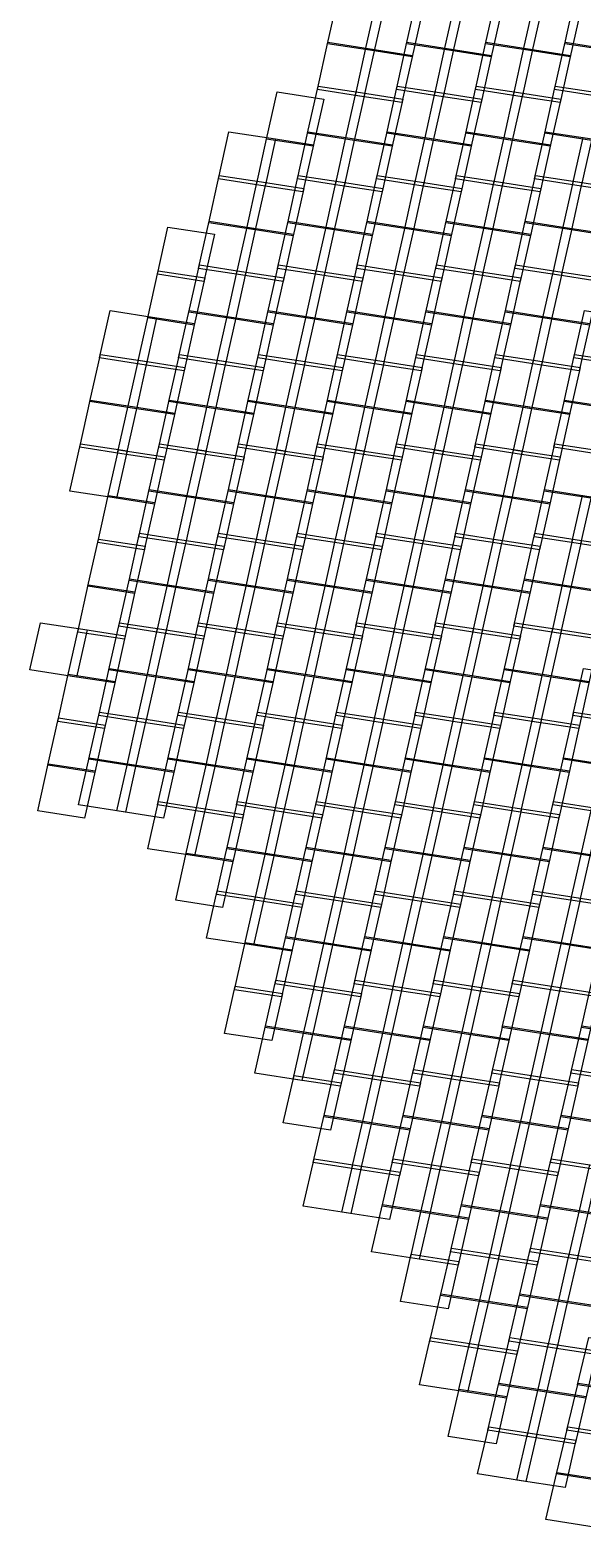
# Model space of a CAD drawing. Header units: metres. Extents: x -83.3 to -29.5, y -56.4 to 14.4.
# Drawn here: x -82.01 to -74.63, y -16.14 to 3.84 of the extents above; entities that cross this region are included whole.
import ezdxf

# ---------------------------------------------------------------- set-up
doc = ezdxf.new("R2010")
doc.units = ezdxf.units.M

msp = doc.modelspace()

# ---------------------------------------------------------------- linework, layer by layer
at = {"layer": 'Layer__irs_1c_south_america_shp'}
for points in [[(-77.8922, 4.28993), (-77.26895, 4.19423), (-77.4097, 3.56401), (-78.03247, 3.65967), (-77.8922, 4.28993)], [(-77.38412, 4.21196), (-76.76102, 4.11584), (-76.9021, 3.48571), (-77.5248, 3.58172), (-77.38412, 4.21196)], [(-76.83647, 4.28993), (-76.21323, 4.19423), (-76.35397, 3.56401), (-76.97675, 3.65967), (-76.83647, 4.28993)], [(-76.3284, 4.21196), (-75.70529, 4.11584), (-75.84637, 3.48571), (-76.46907, 3.58172), (-76.3284, 4.21196)], [(-75.78075, 4.28993), (-75.1575, 4.19423), (-75.29825, 3.56401), (-75.92102, 3.65967), (-75.78075, 4.28993)], [(-75.27267, 4.21196), (-74.64957, 4.11584), (-74.79065, 3.48571), (-75.41335, 3.58172), (-75.27267, 4.21196)], [(-74.72502, 4.28993), (-74.10178, 4.19423), (-74.24252, 3.56401), (-74.8653, 3.65967), (-74.72502, 4.28993)], [(-78.02805, 3.67954), (-77.40526, 3.58387), (-77.54589, 2.95363), (-78.1683, 3.04927), (-78.02805, 3.67954)], [(-77.52037, 3.60158), (-76.89767, 3.50557), (-77.03858, 2.87541), (-77.66093, 2.97134), (-77.52037, 3.60158)], [(-76.97232, 3.67954), (-76.34953, 3.58387), (-76.49017, 2.95363), (-77.11258, 3.04927), (-76.97232, 3.67954)], [(-76.46465, 3.60158), (-75.84195, 3.50557), (-75.98286, 2.87541), (-76.6052, 2.97134), (-76.46465, 3.60158)], [(-75.9166, 3.67954), (-75.29381, 3.58387), (-75.43444, 2.95363), (-76.05685, 3.04927), (-75.9166, 3.67954)], [(-75.40892, 3.60158), (-74.78622, 3.50557), (-74.92713, 2.87541), (-75.54948, 2.97134), (-75.40892, 3.60158)], [(-74.86087, 3.67954), (-74.23808, 3.58387), (-74.37872, 2.95363), (-75.00113, 3.04927), (-74.86087, 3.67954)], [(-78.70625, 3.01776), (-78.08389, 2.92183), (-78.22466, 2.29163), (-78.84671, 2.38749), (-78.70625, 3.01776)], [(-78.15796, 3.0957), (-77.53552, 3.00006), (-77.67603, 2.36979), (-78.29816, 2.46542), (-78.15796, 3.0957)], [(-77.65056, 3.01776), (-77.0282, 2.92183), (-77.16896, 2.29163), (-77.79102, 2.38749), (-77.65056, 3.01776)], [(-77.10223, 3.0957), (-76.4798, 3.00006), (-76.6203, 2.36979), (-77.24243, 2.46542), (-77.10223, 3.0957)], [(-76.59483, 3.01776), (-75.97247, 2.92183), (-76.11324, 2.29163), (-76.73529, 2.38749), (-76.59483, 3.01776)], [(-76.04651, 3.0957), (-75.42407, 3.00006), (-75.56458, 2.36979), (-76.18671, 2.46542), (-76.04651, 3.0957)], [(-75.53911, 3.01776), (-74.91675, 2.92183), (-75.05751, 2.29163), (-75.67957, 2.38749), (-75.53911, 3.01776)], [(-74.99078, 3.0957), (-74.36835, 3.00006), (-74.50885, 2.36979), (-75.13098, 2.46542), (-74.99078, 3.0957)], [(-79.34943, 2.48528), (-78.72729, 2.38966), (-78.86771, 1.75939), (-79.48959, 1.85501), (-79.34943, 2.48528)], [(-78.84229, 2.40736), (-78.22021, 2.31149), (-78.36083, 1.68129), (-78.98266, 1.77708), (-78.84229, 2.40736)], [(-78.29373, 2.48528), (-77.6716, 2.38966), (-77.81202, 1.75939), (-78.4339, 1.85501), (-78.29373, 2.48528)], [(-77.78659, 2.40736), (-77.16452, 2.31149), (-77.30514, 1.68129), (-77.92696, 1.77708), (-77.78659, 2.40736)], [(-77.23801, 2.48528), (-76.61588, 2.38966), (-76.75629, 1.75939), (-77.37817, 1.85501), (-77.23801, 2.48528)], [(-76.73087, 2.40736), (-76.1088, 2.31149), (-76.24941, 1.68129), (-76.87124, 1.77708), (-76.73087, 2.40736)], [(-76.18228, 2.48528), (-75.56015, 2.38966), (-75.70057, 1.75939), (-76.32245, 1.85501), (-76.18228, 2.48528)], [(-75.67514, 2.40736), (-75.05307, 2.31149), (-75.19369, 1.68129), (-75.81551, 1.77708), (-75.67514, 2.40736)], [(-75.12656, 2.48528), (-74.50442, 2.38966), (-74.64484, 1.75939), (-75.26672, 1.85501), (-75.12656, 2.48528)], [(-74.61942, 2.40736), (-73.99734, 2.31149), (-74.13796, 1.68129), (-74.75979, 1.77708), (-74.61942, 2.40736)], [(-79.47928, 1.90143), (-78.85738, 1.80582), (-78.99773, 1.17553), (-79.61942, 1.27115), (-79.47928, 1.90143)], [(-78.97231, 1.82351), (-78.35048, 1.72771), (-78.49095, 1.09747), (-79.11263, 1.19321), (-78.97231, 1.82351)], [(-78.42358, 1.90143), (-77.80168, 1.80582), (-77.94203, 1.17553), (-78.56372, 1.27115), (-78.42358, 1.90143)], [(-77.91661, 1.82351), (-77.29478, 1.72771), (-77.43526, 1.09747), (-78.05693, 1.19321), (-77.91661, 1.82351)], [(-77.36786, 1.90143), (-76.74596, 1.80582), (-76.88631, 1.17553), (-77.508, 1.27115), (-77.36786, 1.90143)], [(-76.86089, 1.82351), (-76.23906, 1.72771), (-76.37953, 1.09747), (-77.00121, 1.19321), (-76.86089, 1.82351)], [(-76.31213, 1.90143), (-75.69023, 1.80582), (-75.83058, 1.17553), (-76.45227, 1.27115), (-76.31213, 1.90143)], [(-75.80516, 1.82351), (-75.18333, 1.72771), (-75.32381, 1.09747), (-75.94548, 1.19321), (-75.80516, 1.82351)], [(-75.25641, 1.90143), (-74.63451, 1.80582), (-74.77486, 1.17553), (-75.39655, 1.27115), (-75.25641, 1.90143)], [(-74.74944, 1.82351), (-74.12761, 1.72771), (-74.26808, 1.09747), (-74.88976, 1.19321), (-74.74944, 1.82351)], [(-80.16394, 1.21307), (-79.54224, 1.11734), (-79.68264, 0.4871), (-80.30422, 0.58279), (-80.16394, 1.21307)], [(-79.61502, 1.29102), (-78.9933, 1.19539), (-79.13361, 0.56511), (-79.75522, 0.66074), (-79.61502, 1.29102)], [(-79.10822, 1.21307), (-78.48651, 1.11734), (-78.62691, 0.4871), (-79.2485, 0.58279), (-79.10822, 1.21307)], [(-78.55933, 1.29102), (-77.93761, 1.19539), (-78.07792, 0.56511), (-78.69952, 0.66074), (-78.55933, 1.29102)], [(-78.05252, 1.21307), (-77.43082, 1.11734), (-77.57122, 0.4871), (-78.1928, 0.58279), (-78.05252, 1.21307)], [(-77.5036, 1.29102), (-76.88188, 1.19539), (-77.02219, 0.56511), (-77.6438, 0.66074), (-77.5036, 1.29102)], [(-76.9968, 1.21307), (-76.37509, 1.11734), (-76.5155, 0.4871), (-77.13708, 0.58279), (-76.9968, 1.21307)], [(-76.44788, 1.29102), (-75.82616, 1.19539), (-75.96647, 0.56511), (-76.58807, 0.66074), (-76.44788, 1.29102)], [(-75.94107, 1.21307), (-75.31937, 1.11734), (-75.45977, 0.4871), (-76.08135, 0.58279), (-75.94107, 1.21307)], [(-75.39215, 1.29102), (-74.77043, 1.19539), (-74.91074, 0.56511), (-75.53235, 0.66074), (-75.39215, 1.29102)], [(-74.88535, 1.21307), (-74.26364, 1.11734), (-74.40405, 0.4871), (-75.02563, 0.58279), (-74.88535, 1.21307)], [(-80.29388, 0.62919), (-79.67229, 0.5335), (-79.8126, -0.09675), (-80.43414, -0.00109), (-80.29388, 0.62919)], [(-79.74487, 0.70715), (-79.12328, 0.61151), (-79.26356, -0.01877), (-79.8851, 0.07689), (-79.74487, 0.70715)], [(-79.23816, 0.62919), (-78.61656, 0.5335), (-78.75687, -0.09675), (-79.37842, -0.00109), (-79.23816, 0.62919)], [(-78.68918, 0.70715), (-78.06758, 0.61151), (-78.20786, -0.01877), (-78.82941, 0.07689), (-78.68918, 0.70715)], [(-78.18246, 0.62919), (-77.56087, 0.5335), (-77.70118, -0.09675), (-78.32272, -0.00109), (-78.18246, 0.62919)], [(-77.63345, 0.70715), (-77.01186, 0.61151), (-77.15214, -0.01877), (-77.77368, 0.07689), (-77.63345, 0.70715)], [(-77.12674, 0.62919), (-76.50514, 0.5335), (-76.64545, -0.09675), (-77.267, -0.00109), (-77.12674, 0.62919)], [(-76.57773, 0.70715), (-75.95613, 0.61151), (-76.09641, -0.01877), (-76.71796, 0.07689), (-76.57773, 0.70715)], [(-76.07101, 0.62919), (-75.44942, 0.5335), (-75.58973, -0.09675), (-76.21127, -0.00109), (-76.07101, 0.62919)], [(-75.522, 0.70715), (-74.90041, 0.61151), (-75.04069, -0.01877), (-75.66223, 0.07689), (-75.522, 0.70715)], [(-75.01529, 0.62919), (-74.39369, 0.5335), (-74.534, -0.09675), (-75.15555, -0.00109), (-75.01529, 0.62919)], [(-80.9364, 0.09675), (-80.31485, 0.00109), (-80.45511, -0.62919), (-81.07669, -0.5335), (-80.9364, 0.09675)], [(-80.42972, 0.01877), (-79.80817, -0.07689), (-79.94839, -0.70715), (-80.56998, -0.61151), (-80.42972, 0.01877)], [(-79.88068, 0.09675), (-79.25912, 0.00109), (-79.39938, -0.62919), (-80.02097, -0.5335), (-79.88068, 0.09675)], [(-79.37399, 0.01877), (-78.75244, -0.07689), (-78.89266, -0.70715), (-79.51425, -0.61151), (-79.37399, 0.01877)], [(-78.82498, 0.09675), (-78.20343, 0.00109), (-78.34369, -0.62919), (-78.96527, -0.5335), (-78.82498, 0.09675)], [(-78.3183, 0.01877), (-77.69675, -0.07689), (-77.83697, -0.70715), (-78.45856, -0.61151), (-78.3183, 0.01877)], [(-77.76926, 0.09675), (-77.14771, 0.00109), (-77.28796, -0.62919), (-77.90955, -0.5335), (-77.76926, 0.09675)], [(-77.26257, 0.01877), (-76.64102, -0.07689), (-76.78124, -0.70715), (-77.40283, -0.61151), (-77.26257, 0.01877)], [(-76.71353, 0.09675), (-76.09198, 0.00109), (-76.23224, -0.62919), (-76.85382, -0.5335), (-76.71353, 0.09675)], [(-76.20685, 0.01877), (-75.5853, -0.07689), (-75.72552, -0.70715), (-76.34711, -0.61151), (-76.20685, 0.01877)], [(-75.65781, 0.09675), (-75.03625, 0.00109), (-75.17651, -0.62919), (-75.7981, -0.5335), (-75.65781, 0.09675)], [(-75.15112, 0.01877), (-74.52957, -0.07689), (-74.66979, -0.70715), (-75.29138, -0.61151), (-75.15112, 0.01877)], [(-74.60208, 0.09675), (-73.98053, 0.00109), (-74.12079, -0.62919), (-74.74237, -0.5335), (-74.60208, 0.09675)], [(-81.06638, -0.48709), (-80.44479, -0.58277), (-80.58505, -1.21307), (-81.20676, -1.11733), (-81.06638, -0.48709)], [(-80.55966, -0.56509), (-79.93806, -0.66074), (-80.07825, -1.291), (-80.69995, -1.19539), (-80.55966, -0.56509)], [(-80.01065, -0.48709), (-79.38907, -0.58277), (-79.52933, -1.21307), (-80.15103, -1.11733), (-80.01065, -0.48709)], [(-79.50394, -0.56509), (-78.88234, -0.66074), (-79.02253, -1.291), (-79.64423, -1.19539), (-79.50394, -0.56509)], [(-78.95496, -0.48709), (-78.33337, -0.58277), (-78.47363, -1.21307), (-79.09534, -1.11733), (-78.95496, -0.48709)], [(-78.44824, -0.56509), (-77.82664, -0.66074), (-77.96683, -1.291), (-78.58853, -1.19539), (-78.44824, -0.56509)], [(-77.89923, -0.48709), (-77.27765, -0.58277), (-77.41791, -1.21307), (-78.03961, -1.11733), (-77.89923, -0.48709)], [(-77.39252, -0.56509), (-76.77092, -0.66074), (-76.91111, -1.291), (-77.53281, -1.19539), (-77.39252, -0.56509)], [(-76.84351, -0.48709), (-76.22192, -0.58277), (-76.36218, -1.21307), (-76.98389, -1.11733), (-76.84351, -0.48709)], [(-76.33679, -0.56509), (-75.71519, -0.66074), (-75.85538, -1.291), (-76.47708, -1.19539), (-76.33679, -0.56509)], [(-75.78778, -0.48709), (-75.1662, -0.58277), (-75.30646, -1.21307), (-75.92816, -1.11733), (-75.78778, -0.48709)], [(-75.28107, -0.56509), (-74.65947, -0.66074), (-74.79966, -1.291), (-75.42136, -1.19539), (-75.28107, -0.56509)], [(-74.73206, -0.48709), (-74.11047, -0.58277), (-74.25073, -1.21307), (-74.87244, -1.11733), (-74.73206, -0.48709)], [(-81.20233, -1.09747), (-80.58063, -1.1932), (-80.72095, -1.82348), (-81.3428, -1.72769), (-81.20233, -1.09747)], [(-80.69553, -1.17551), (-80.07382, -1.27115), (-80.214, -1.90142), (-80.83588, -1.80579), (-80.69553, -1.17551)], [(-80.14661, -1.09747), (-79.5249, -1.1932), (-79.66522, -1.82348), (-80.28708, -1.72769), (-80.14661, -1.09747)], [(-79.6398, -1.17551), (-79.0181, -1.27115), (-79.15827, -1.90142), (-79.78015, -1.80579), (-79.6398, -1.17551)], [(-79.09091, -1.09747), (-78.46921, -1.1932), (-78.60953, -1.82348), (-79.23138, -1.72769), (-79.09091, -1.09747)], [(-78.58411, -1.17551), (-77.9624, -1.27115), (-78.10258, -1.90142), (-78.72446, -1.80579), (-78.58411, -1.17551)], [(-78.03519, -1.09747), (-77.41348, -1.1932), (-77.5538, -1.82348), (-78.17566, -1.72769), (-78.03519, -1.09747)], [(-77.52838, -1.17551), (-76.90668, -1.27115), (-77.04685, -1.90142), (-77.66873, -1.80579), (-77.52838, -1.17551)], [(-76.97946, -1.09747), (-76.35776, -1.1932), (-76.49808, -1.82348), (-77.11993, -1.72769), (-76.97946, -1.09747)], [(-76.47266, -1.17551), (-75.85095, -1.27115), (-75.99113, -1.90142), (-76.61301, -1.80579), (-76.47266, -1.17551)], [(-75.92374, -1.09747), (-75.30203, -1.1932), (-75.44235, -1.82348), (-76.06421, -1.72769), (-75.92374, -1.09747)], [(-75.41693, -1.17551), (-74.79523, -1.27115), (-74.9354, -1.90142), (-75.55728, -1.80579), (-75.41693, -1.17551)], [(-74.86801, -1.09747), (-74.24631, -1.1932), (-74.38663, -1.82348), (-75.00848, -1.72769), (-74.86801, -1.09747)], [(-81.33243, -1.68128), (-80.7106, -1.77707), (-80.85098, -2.40734), (-81.47305, -2.31149), (-81.33243, -1.68128)], [(-80.82556, -1.75938), (-80.20367, -1.85499), (-80.34385, -2.48528), (-80.96597, -2.38965), (-80.82556, -1.75938)], [(-80.2767, -1.68128), (-79.65488, -1.77707), (-79.79526, -2.40734), (-80.41733, -2.31149), (-80.2767, -1.68128)], [(-79.76984, -1.75938), (-79.14795, -1.85499), (-79.28812, -2.48528), (-79.91025, -2.38965), (-79.76984, -1.75938)], [(-79.22101, -1.68128), (-78.59918, -1.77707), (-78.73956, -2.40734), (-79.36163, -2.31149), (-79.22101, -1.68128)], [(-78.71414, -1.75938), (-78.09225, -1.85499), (-78.23243, -2.48528), (-78.85455, -2.38965), (-78.71414, -1.75938)], [(-78.16528, -1.68128), (-77.54346, -1.77707), (-77.68384, -2.40734), (-78.30591, -2.31149), (-78.16528, -1.68128)], [(-77.65842, -1.75938), (-77.03653, -1.85499), (-77.1767, -2.48528), (-77.79883, -2.38965), (-77.65842, -1.75938)], [(-77.10956, -1.68128), (-76.48773, -1.77707), (-76.62811, -2.40734), (-77.25018, -2.31149), (-77.10956, -1.68128)], [(-76.60269, -1.75938), (-75.9808, -1.85499), (-76.12098, -2.48528), (-76.7431, -2.38965), (-76.60269, -1.75938)], [(-76.05383, -1.68128), (-75.43201, -1.77707), (-75.57239, -2.40734), (-76.19446, -2.31149), (-76.05383, -1.68128)], [(-75.54697, -1.75938), (-74.92508, -1.85499), (-75.06525, -2.48528), (-75.68738, -2.38965), (-75.54697, -1.75938)], [(-74.99811, -1.68128), (-74.37628, -1.77707), (-74.51666, -2.40734), (-75.13873, -2.31149), (-74.99811, -1.68128)], [(-80.96155, -2.36978), (-80.33942, -2.4654), (-80.47962, -3.09568), (-81.10205, -3.00004), (-80.96155, -2.36978)], [(-80.4129, -2.29162), (-79.79083, -2.38748), (-79.93127, -3.01775), (-80.55365, -2.92181), (-80.4129, -2.29162)], [(-79.90582, -2.36978), (-79.28369, -2.4654), (-79.4239, -3.09568), (-80.04633, -3.00004), (-79.90582, -2.36978)], [(-79.35721, -2.29162), (-78.73514, -2.38748), (-78.87558, -3.01775), (-79.49796, -2.92181), (-79.35721, -2.29162)], [(-78.85013, -2.36978), (-78.228, -2.4654), (-78.3682, -3.09568), (-78.99063, -3.00004), (-78.85013, -2.36978)], [(-78.30148, -2.29162), (-77.67941, -2.38748), (-77.81985, -3.01775), (-78.44223, -2.92181), (-78.30148, -2.29162)], [(-77.7944, -2.36978), (-77.17227, -2.4654), (-77.31248, -3.09568), (-77.93491, -3.00004), (-77.7944, -2.36978)], [(-77.24576, -2.29162), (-76.62369, -2.38748), (-76.76413, -3.01775), (-77.38651, -2.92181), (-77.24576, -2.29162)], [(-76.73868, -2.36978), (-76.11655, -2.4654), (-76.25675, -3.09568), (-76.87918, -3.00004), (-76.73868, -2.36978)], [(-76.19003, -2.29162), (-75.56796, -2.38748), (-75.7084, -3.01775), (-76.33078, -2.92181), (-76.19003, -2.29162)], [(-75.68295, -2.36978), (-75.06082, -2.4654), (-75.20103, -3.09568), (-75.82346, -3.00004), (-75.68295, -2.36978)], [(-75.13431, -2.29162), (-74.51224, -2.38748), (-74.65268, -3.01775), (-75.27505, -2.92181), (-75.13431, -2.29162)], [(-74.62723, -2.36978), (-74.0051, -2.4654), (-74.1453, -3.09568), (-74.76773, -3.00004), (-74.62723, -2.36978)], [(-81.09171, -2.95362), (-80.46928, -3.04927), (-80.60951, -3.67952), (-81.2323, -3.58386), (-81.09171, -2.95362)], [(-80.54327, -2.8754), (-79.92093, -2.97132), (-80.06146, -3.60157), (-80.68417, -3.50555), (-80.54327, -2.8754)], [(-80.03598, -2.95362), (-79.41356, -3.04927), (-79.55379, -3.67952), (-80.17657, -3.58386), (-80.03598, -2.95362)], [(-79.48758, -2.8754), (-78.86523, -2.97132), (-79.00577, -3.60157), (-79.62848, -3.50555), (-79.48758, -2.8754)], [(-78.98029, -2.95362), (-78.35786, -3.04927), (-78.49809, -3.67952), (-79.12088, -3.58386), (-78.98029, -2.95362)], [(-78.43185, -2.8754), (-77.80951, -2.97132), (-77.95004, -3.60157), (-78.57275, -3.50555), (-78.43185, -2.8754)], [(-77.92456, -2.95362), (-77.30214, -3.04927), (-77.44237, -3.67952), (-78.06515, -3.58386), (-77.92456, -2.95362)], [(-77.37613, -2.8754), (-76.75378, -2.97132), (-76.89432, -3.60157), (-77.51703, -3.50555), (-77.37613, -2.8754)], [(-76.86884, -2.95362), (-76.24641, -3.04927), (-76.38664, -3.67952), (-77.00943, -3.58386), (-76.86884, -2.95362)], [(-76.3204, -2.8754), (-75.69806, -2.97132), (-75.83859, -3.60157), (-76.4613, -3.50555), (-76.3204, -2.8754)], [(-75.81311, -2.95362), (-75.19069, -3.04927), (-75.33092, -3.67952), (-75.9537, -3.58386), (-75.81311, -2.95362)], [(-75.26468, -2.8754), (-74.64233, -2.97132), (-74.78287, -3.60157), (-75.40558, -3.50555), (-75.26468, -2.8754)], [(-74.75739, -2.95362), (-74.13496, -3.04927), (-74.27519, -3.67952), (-74.89798, -3.58386), (-74.75739, -2.95362)], [(-81.22787, -3.56399), (-80.6051, -3.65966), (-80.74539, -4.28992), (-81.36862, -4.19422), (-81.22787, -3.56399)], [(-80.67975, -3.48569), (-80.05704, -3.58171), (-80.19772, -4.21195), (-80.82083, -4.11583), (-80.67975, -3.48569)], [(-80.17215, -3.56399), (-79.54938, -3.65966), (-79.68967, -4.28992), (-80.3129, -4.19422), (-80.17215, -3.56399)], [(-79.62405, -3.48569), (-79.00134, -3.58171), (-79.14203, -4.21195), (-79.76514, -4.11583), (-79.62405, -3.48569)], [(-79.11646, -3.56399), (-78.49368, -3.65966), (-78.63397, -4.28992), (-79.2572, -4.19422), (-79.11646, -3.56399)], [(-78.56833, -3.48569), (-77.94562, -3.58171), (-78.0863, -4.21195), (-78.70941, -4.11583), (-78.56833, -3.48569)], [(-78.06073, -3.56399), (-77.43796, -3.65966), (-77.57825, -4.28992), (-78.20148, -4.19422), (-78.06073, -3.56399)], [(-77.5126, -3.48569), (-76.88989, -3.58171), (-77.03058, -4.21195), (-77.65369, -4.11583), (-77.5126, -3.48569)], [(-77.005, -3.56399), (-76.38223, -3.65966), (-76.52252, -4.28992), (-77.14575, -4.19422), (-77.005, -3.56399)], [(-76.45688, -3.48569), (-75.83417, -3.58171), (-75.97485, -4.21195), (-76.59796, -4.11583), (-76.45688, -3.48569)], [(-75.94928, -3.56399), (-75.32651, -3.65966), (-75.4668, -4.28992), (-76.09003, -4.19422), (-75.94928, -3.56399)], [(-75.40115, -3.48569), (-74.77844, -3.58171), (-74.91913, -4.21195), (-75.54224, -4.11583), (-75.40115, -3.48569)], [(-74.89355, -3.56399), (-74.27078, -3.65966), (-74.41107, -4.28992), (-75.0343, -4.19422), (-74.89355, -3.56399)], [(-81.86615, -4.06942), (-81.24307, -4.16552), (-81.38388, -4.79572), (-82.00748, -4.6995), (-81.86615, -4.06942)], [(-81.35825, -4.14779), (-80.73502, -4.2435), (-80.8754, -4.87373), (-81.49915, -4.77798), (-81.35825, -4.14779)], [(-80.81042, -4.06942), (-80.18735, -4.16552), (-80.32816, -4.79572), (-80.95175, -4.6995), (-80.81042, -4.06942)], [(-80.30252, -4.14779), (-79.67929, -4.2435), (-79.81967, -4.87373), (-80.44342, -4.77798), (-80.30252, -4.14779)], [(-79.75473, -4.06942), (-79.13165, -4.16552), (-79.27246, -4.79572), (-79.89606, -4.6995), (-79.75473, -4.06942)], [(-79.24683, -4.14779), (-78.6236, -4.2435), (-78.76398, -4.87373), (-79.38773, -4.77798), (-79.24683, -4.14779)], [(-78.69901, -4.06942), (-78.07593, -4.16552), (-78.21674, -4.79572), (-78.84033, -4.6995), (-78.69901, -4.06942)], [(-78.1911, -4.14779), (-77.56787, -4.2435), (-77.70825, -4.87373), (-78.332, -4.77798), (-78.1911, -4.14779)], [(-77.64328, -4.06942), (-77.0202, -4.16552), (-77.16101, -4.79572), (-77.78461, -4.6995), (-77.64328, -4.06942)], [(-77.13538, -4.14779), (-76.51215, -4.2435), (-76.65253, -4.87373), (-77.27628, -4.77798), (-77.13538, -4.14779)], [(-76.58755, -4.06942), (-75.96448, -4.16552), (-76.10529, -4.79572), (-76.72888, -4.6995), (-76.58755, -4.06942)], [(-76.07965, -4.14779), (-75.45642, -4.2435), (-75.5968, -4.87373), (-76.22055, -4.77798), (-76.07965, -4.14779)], [(-75.53183, -4.06942), (-74.90875, -4.16552), (-75.04956, -4.79572), (-75.67316, -4.6995), (-75.53183, -4.06942)], [(-75.02393, -4.14779), (-74.4007, -4.2435), (-74.54108, -4.87373), (-75.16483, -4.77798), (-75.02393, -4.14779)], [(-81.49472, -4.75812), (-80.871, -4.85388), (-81.01144, -5.4841), (-81.63577, -5.38829), (-81.49472, -4.75812)], [(-80.9473, -4.67966), (-80.3237, -4.77586), (-80.46466, -5.40604), (-81.08881, -5.30972), (-80.9473, -4.67966)], [(-80.439, -4.75812), (-79.81528, -4.85388), (-79.95572, -5.4841), (-80.58005, -5.38829), (-80.439, -4.75812)], [(-79.8916, -4.67966), (-79.26801, -4.77586), (-79.40897, -5.40604), (-80.03311, -5.30972), (-79.8916, -4.67966)], [(-79.3833, -4.75812), (-78.75958, -4.85388), (-78.90002, -5.4841), (-79.52435, -5.38829), (-79.3833, -4.75812)], [(-78.83588, -4.67966), (-78.21228, -4.77586), (-78.35324, -5.40604), (-78.97739, -5.30972), (-78.83588, -4.67966)], [(-78.32758, -4.75812), (-77.70386, -4.85388), (-77.8443, -5.4841), (-78.46863, -5.38829), (-78.32758, -4.75812)], [(-77.78015, -4.67966), (-77.15656, -4.77586), (-77.29752, -5.40604), (-77.92166, -5.30972), (-77.78015, -4.67966)], [(-77.27185, -4.75812), (-76.64813, -4.85388), (-76.78857, -5.4841), (-77.4129, -5.38829), (-77.27185, -4.75812)], [(-76.72443, -4.67966), (-76.10083, -4.77586), (-76.24179, -5.40604), (-76.86594, -5.30972), (-76.72443, -4.67966)], [(-76.21613, -4.75812), (-75.59241, -4.85388), (-75.73285, -5.4841), (-76.35718, -5.38829), (-76.21613, -4.75812)], [(-75.6687, -4.67966), (-75.0451, -4.77586), (-75.18607, -5.40604), (-75.81021, -5.30972), (-75.6687, -4.67966)], [(-75.1604, -4.75812), (-74.53668, -4.85388), (-74.67712, -5.4841), (-75.30145, -5.38829), (-75.1604, -4.75812)], [(-74.61301, -4.67966), (-73.98941, -4.77586), (-74.13037, -5.40604), (-74.75452, -5.30972), (-74.61301, -4.67966)], [(-81.62537, -5.34189), (-81.0011, -5.43769), (-81.14169, -6.06788), (-81.76663, -5.97201), (-81.62537, -5.34189)], [(-81.0784, -5.26332), (-80.45428, -5.35965), (-80.5954, -5.98979), (-81.22015, -5.89333), (-81.0784, -5.26332)], [(-80.56964, -5.34189), (-79.94537, -5.43769), (-80.08597, -6.06788), (-80.71091, -5.97201), (-80.56964, -5.34189)], [(-80.02271, -5.26332), (-79.39859, -5.35965), (-79.5397, -5.98979), (-80.16446, -5.89333), (-80.02271, -5.26332)], [(-79.51395, -5.34189), (-78.88968, -5.43769), (-79.03027, -6.06788), (-79.65521, -5.97201), (-79.51395, -5.34189)], [(-78.96698, -5.26332), (-78.34286, -5.35965), (-78.48398, -5.98979), (-79.10873, -5.89333), (-78.96698, -5.26332)], [(-78.45822, -5.34189), (-77.83395, -5.43769), (-77.97455, -6.06788), (-78.59949, -5.97201), (-78.45822, -5.34189)], [(-77.91125, -5.26332), (-77.28714, -5.35965), (-77.42825, -5.98979), (-78.05301, -5.89333), (-77.91125, -5.26332)], [(-77.4025, -5.34189), (-76.77823, -5.43769), (-76.91882, -6.06788), (-77.54376, -5.97201), (-77.4025, -5.34189)], [(-76.85553, -5.26332), (-76.23141, -5.35965), (-76.37253, -5.98979), (-76.99728, -5.89333), (-76.85553, -5.26332)], [(-76.34677, -5.34189), (-75.7225, -5.43769), (-75.8631, -6.06788), (-76.48804, -5.97201), (-76.34677, -5.34189)], [(-75.7998, -5.26332), (-75.17569, -5.35965), (-75.3168, -5.98979), (-75.94156, -5.89333), (-75.7998, -5.26332)], [(-75.29105, -5.34189), (-74.66678, -5.43769), (-74.80737, -6.06788), (-75.43231, -5.97201), (-75.29105, -5.34189)], [(-74.74411, -5.26332), (-74.12, -5.35965), (-74.26111, -5.98979), (-74.88586, -5.89333), (-74.74411, -5.26332)], [(-81.76218, -5.95215), (-81.13724, -6.04803), (-81.27802, -6.67821), (-81.90366, -6.58226), (-81.76218, -5.95215)], [(-81.2157, -5.87348), (-80.59097, -5.96993), (-80.73233, -6.60005), (-81.35779, -6.50346), (-81.2157, -5.87348)], [(-80.70645, -5.95215), (-80.08151, -6.04803), (-80.22229, -6.67821), (-80.84793, -6.58226), (-80.70645, -5.95215)], [(-80.16, -5.87348), (-79.53528, -5.96993), (-79.67664, -6.60005), (-80.30209, -6.50346), (-80.16, -5.87348)], [(-79.65076, -5.95215), (-79.02582, -6.04803), (-79.1666, -6.67821), (-79.79224, -6.58226), (-79.65076, -5.95215)], [(-79.10428, -5.87348), (-78.47955, -5.96993), (-78.62091, -6.60005), (-79.24637, -6.50346), (-79.10428, -5.87348)], [(-78.59503, -5.95215), (-77.97009, -6.04803), (-78.11087, -6.67821), (-78.73651, -6.58226), (-78.59503, -5.95215)], [(-78.04855, -5.87348), (-77.42383, -5.96993), (-77.56519, -6.60005), (-78.19064, -6.50346), (-78.04855, -5.87348)], [(-77.53931, -5.95215), (-76.91437, -6.04803), (-77.05515, -6.67821), (-77.68079, -6.58226), (-77.53931, -5.95215)], [(-76.99283, -5.87348), (-76.3681, -5.96993), (-76.50946, -6.60005), (-77.13492, -6.50346), (-76.99283, -5.87348)], [(-76.48358, -5.95215), (-75.85864, -6.04803), (-75.99942, -6.67821), (-76.62506, -6.58226), (-76.48358, -5.95215)], [(-75.9371, -5.87348), (-75.31238, -5.96993), (-75.45374, -6.60005), (-76.07919, -6.50346), (-75.9371, -5.87348)], [(-75.42786, -5.95215), (-74.80292, -6.04803), (-74.9437, -6.67821), (-75.56934, -6.58226), (-75.42786, -5.95215)], [(-74.88141, -5.87348), (-74.25668, -5.96993), (-74.39804, -6.60005), (-75.0235, -6.50346), (-74.88141, -5.87348)], [(-80.2916, -6.45706), (-79.6662, -6.55363), (-79.80777, -7.18373), (-80.43396, -7.087), (-80.2916, -6.45706)], [(-79.7818, -6.53584), (-79.15619, -6.6318), (-79.29712, -7.26195), (-79.92352, -7.16592), (-79.7818, -6.53584)], [(-79.23587, -6.45706), (-78.61047, -6.55363), (-78.75204, -7.18373), (-79.37823, -7.087), (-79.23587, -6.45706)], [(-78.72607, -6.53584), (-78.10046, -6.6318), (-78.24139, -7.26195), (-78.8678, -7.16592), (-78.72607, -6.53584)], [(-78.18015, -6.45706), (-77.55475, -6.55363), (-77.69632, -7.18373), (-78.32251, -7.087), (-78.18015, -6.45706)], [(-77.67035, -6.53584), (-77.04474, -6.6318), (-77.18567, -7.26195), (-77.81207, -7.16592), (-77.67035, -6.53584)], [(-77.12442, -6.45706), (-76.49902, -6.55363), (-76.64059, -7.18373), (-77.26678, -7.087), (-77.12442, -6.45706)], [(-76.61462, -6.53584), (-75.98901, -6.6318), (-76.12994, -7.26195), (-76.75635, -7.16592), (-76.61462, -6.53584)], [(-76.0687, -6.45706), (-75.4433, -6.55363), (-75.58487, -7.18373), (-76.21106, -7.087), (-76.0687, -6.45706)], [(-75.5589, -6.53584), (-74.93329, -6.6318), (-75.07422, -7.26195), (-75.70062, -7.16592), (-75.5589, -6.53584)], [(-75.013, -6.45706), (-74.3876, -6.55363), (-74.52917, -7.18373), (-75.15536, -7.087), (-75.013, -6.45706)], [(-74.5032, -6.53584), (-73.87759, -6.6318), (-74.01852, -7.26195), (-74.64493, -7.16592), (-74.5032, -6.53584)], [(-79.91904, -7.14606), (-79.29266, -7.24209), (-79.43375, -7.8722), (-80.061, -7.77606), (-79.91904, -7.14606)], [(-79.37375, -7.06714), (-78.74759, -7.16387), (-78.88937, -7.7939), (-79.51639, -7.69701), (-79.37375, -7.06714)], [(-78.86331, -7.14606), (-78.23694, -7.24209), (-78.37802, -7.8722), (-79.00528, -7.77606), (-78.86331, -7.14606)], [(-78.31802, -7.06714), (-77.69186, -7.16387), (-77.83365, -7.7939), (-78.46066, -7.69701), (-78.31802, -7.06714)], [(-77.80759, -7.14606), (-77.18121, -7.24209), (-77.3223, -7.8722), (-77.94955, -7.77606), (-77.80759, -7.14606)], [(-77.2623, -7.06714), (-76.63614, -7.16387), (-76.77792, -7.7939), (-77.40494, -7.69701), (-77.2623, -7.06714)], [(-76.75186, -7.14606), (-76.12549, -7.24209), (-76.26657, -7.8722), (-76.89383, -7.77606), (-76.75186, -7.14606)], [(-76.20657, -7.06714), (-75.58041, -7.16387), (-75.7222, -7.7939), (-76.34921, -7.69701), (-76.20657, -7.06714)], [(-75.69614, -7.14606), (-75.06976, -7.24209), (-75.21085, -7.8722), (-75.8381, -7.77606), (-75.69614, -7.14606)], [(-75.15088, -7.06714), (-74.52472, -7.16387), (-74.6665, -7.7939), (-75.29352, -7.69701), (-75.15088, -7.06714)], [(-74.64044, -7.14606), (-74.01407, -7.24209), (-74.15515, -7.8722), (-74.78241, -7.77606), (-74.64044, -7.14606)], [(-79.50589, -7.65062), (-78.87894, -7.74749), (-79.021, -8.3775), (-79.6489, -8.28044), (-79.50589, -7.65062)], [(-78.99484, -7.72965), (-78.36765, -7.82579), (-78.50891, -8.45588), (-79.13708, -8.35963), (-78.99484, -7.72965)], [(-78.45016, -7.65062), (-77.82321, -7.74749), (-77.96527, -8.3775), (-78.59317, -8.28044), (-78.45016, -7.65062)], [(-77.93912, -7.72965), (-77.31192, -7.82579), (-77.45319, -8.45588), (-78.08136, -8.35963), (-77.93912, -7.72965)], [(-77.39444, -7.65062), (-76.76749, -7.74749), (-76.90955, -8.3775), (-77.53745, -8.28044), (-77.39444, -7.65062)], [(-76.88339, -7.72965), (-76.2562, -7.82579), (-76.39746, -8.45588), (-77.02563, -8.35963), (-76.88339, -7.72965)], [(-76.33871, -7.65062), (-75.71176, -7.74749), (-75.85382, -8.3775), (-76.48172, -8.28044), (-76.33871, -7.65062)], [(-75.82767, -7.72965), (-75.20047, -7.82579), (-75.34174, -8.45588), (-75.96991, -8.35963), (-75.82767, -7.72965)], [(-75.28302, -7.65062), (-74.65607, -7.74749), (-74.79813, -8.3775), (-75.42603, -8.28044), (-75.28302, -7.65062)], [(-74.77197, -7.72965), (-74.14478, -7.82579), (-74.28604, -8.45588), (-74.91422, -8.35963), (-74.77197, -7.72965)], [(-79.13257, -8.33978), (-78.50446, -8.43603), (-78.646, -9.06607), (-79.27515, -8.96969), (-79.13257, -8.33978)], [(-78.58865, -8.2606), (-77.96078, -8.35764), (-78.10315, -8.98758), (-78.73203, -8.89036), (-78.58865, -8.2606)], [(-78.07684, -8.33978), (-77.44873, -8.43603), (-77.59027, -9.06607), (-78.21942, -8.96969), (-78.07684, -8.33978)], [(-77.53293, -8.2606), (-76.90506, -8.35764), (-77.04742, -8.98758), (-77.6763, -8.89036), (-77.53293, -8.2606)], [(-77.02112, -8.33978), (-76.39301, -8.43603), (-76.53455, -9.06607), (-77.1637, -8.96969), (-77.02112, -8.33978)], [(-76.4772, -8.2606), (-75.84933, -8.35764), (-75.9917, -8.98758), (-76.62057, -8.89036), (-76.4772, -8.2606)], [(-75.96539, -8.33978), (-75.33728, -8.43603), (-75.47882, -9.06607), (-76.10797, -8.96969), (-75.96539, -8.33978)], [(-75.42151, -8.2606), (-74.79364, -8.35764), (-74.936, -8.98758), (-75.56488, -8.89036), (-75.42151, -8.2606)], [(-74.9097, -8.33978), (-74.28159, -8.43603), (-74.42313, -9.06607), (-75.05228, -8.96969), (-74.9097, -8.33978)], [(-79.26462, -8.92329), (-78.63556, -9.01965), (-78.77734, -9.64966), (-79.4075, -9.55317), (-79.26462, -8.92329)], [(-78.72144, -8.84396), (-78.09265, -8.94118), (-78.23532, -9.57109), (-78.8652, -9.47367), (-78.72144, -8.84396)], [(-78.20889, -8.92329), (-77.57983, -9.01965), (-77.72162, -9.64966), (-78.35178, -9.55317), (-78.20889, -8.92329)], [(-77.66571, -8.84396), (-77.03693, -8.94118), (-77.1796, -9.57109), (-77.80948, -9.47367), (-77.66571, -8.84396)], [(-77.15317, -8.92329), (-76.52411, -9.01965), (-76.66589, -9.64966), (-77.29605, -9.55317), (-77.15317, -8.92329)], [(-76.60999, -8.84396), (-75.9812, -8.94118), (-76.12387, -9.57109), (-76.75375, -9.47367), (-76.60999, -8.84396)], [(-76.09744, -8.92329), (-75.46838, -9.01965), (-75.61017, -9.64966), (-76.24033, -9.55317), (-76.09744, -8.92329)], [(-75.55429, -8.84396), (-74.92551, -8.94118), (-75.06818, -9.57109), (-75.69806, -9.47367), (-75.55429, -8.84396)], [(-75.04175, -8.92329), (-74.41269, -9.01965), (-74.55447, -9.64966), (-75.18463, -9.55317), (-75.04175, -8.92329)], [(-74.49857, -8.84396), (-73.86978, -8.94118), (-74.01245, -9.57109), (-74.64233, -9.47367), (-74.49857, -8.84396)], [(-78.86066, -9.45383), (-78.23083, -9.55124), (-78.37384, -10.18108), (-79.00482, -10.08346), (-78.86066, -9.45383)], [(-78.34726, -9.53332), (-77.71716, -9.62981), (-77.85919, -10.25976), (-78.49048, -10.16313), (-78.34726, -9.53332)], [(-77.80493, -9.45383), (-77.17511, -9.55124), (-77.31812, -10.18108), (-77.9491, -10.08346), (-77.80493, -9.45383)], [(-77.29153, -9.53332), (-76.66144, -9.62981), (-76.80347, -10.25976), (-77.43475, -10.16313), (-77.29153, -9.53332)], [(-76.74921, -9.45383), (-76.11938, -9.55124), (-76.26239, -10.18108), (-76.89337, -10.08346), (-76.74921, -9.45383)], [(-76.23581, -9.53332), (-75.60571, -9.62981), (-75.74774, -10.25976), (-76.37903, -10.16313), (-76.23581, -9.53332)], [(-75.69351, -9.45383), (-75.06369, -9.55124), (-75.2067, -10.18108), (-75.83768, -10.08346), (-75.69351, -9.45383)], [(-75.18011, -9.53332), (-74.55002, -9.62981), (-74.69205, -10.25976), (-75.32333, -10.16313), (-75.18011, -9.53332)], [(-74.63779, -9.45383), (-74.00797, -9.55124), (-74.15097, -10.18108), (-74.78195, -10.08346), (-74.63779, -9.45383)], [(-78.47995, -10.11674), (-77.84872, -10.21336), (-77.99106, -10.84327), (-78.6235, -10.7465), (-78.47995, -10.11674)], [(-77.93848, -10.03709), (-77.30759, -10.13469), (-77.45093, -10.76448), (-78.08304, -10.66665), (-77.93848, -10.03709)], [(-77.42422, -10.11674), (-76.793, -10.21336), (-76.93533, -10.84327), (-77.56778, -10.7465), (-77.42422, -10.11674)], [(-76.88275, -10.03709), (-76.25186, -10.13469), (-76.3952, -10.76448), (-77.02731, -10.66665), (-76.88275, -10.03709)], [(-76.3685, -10.11674), (-75.73727, -10.21336), (-75.87961, -10.84327), (-76.51205, -10.7465), (-76.3685, -10.11674)], [(-75.82706, -10.03709), (-75.19617, -10.13469), (-75.33951, -10.76448), (-75.97162, -10.66665), (-75.82706, -10.03709)], [(-75.31281, -10.11674), (-74.68158, -10.21336), (-74.82391, -10.84327), (-75.45636, -10.7465), (-75.31281, -10.11674)], [(-74.77133, -10.03709), (-74.14044, -10.13469), (-74.28378, -10.76448), (-74.91589, -10.66665), (-74.77133, -10.03709)], [(-78.07846, -10.64682), (-77.44638, -10.74463), (-77.59015, -11.37435), (-78.22354, -11.27631), (-78.07846, -10.64682)], [(-77.56326, -10.72665), (-76.93085, -10.82343), (-77.07355, -11.45328), (-77.70724, -11.35633), (-77.56326, -10.72665)], [(-77.02274, -10.64682), (-76.39066, -10.74463), (-76.53442, -11.37435), (-77.16782, -11.27631), (-77.02274, -10.64682)], [(-76.50754, -10.72665), (-75.87512, -10.82343), (-76.01782, -11.45328), (-76.65152, -11.35633), (-76.50754, -10.72665)], [(-75.96704, -10.64682), (-75.33496, -10.74463), (-75.47873, -11.37435), (-76.11212, -11.27631), (-75.96704, -10.64682)], [(-75.45184, -10.72665), (-74.81943, -10.82343), (-74.96213, -11.45328), (-75.59583, -11.35633), (-75.45184, -10.72665)], [(-74.91132, -10.64682), (-74.27924, -10.74463), (-74.423, -11.37435), (-75.0564, -11.27631), (-74.91132, -10.64682)], [(-78.21283, -11.22996), (-77.57956, -11.32799), (-77.72369, -11.95765), (-78.35837, -11.85937), (-78.21283, -11.22996)], [(-77.69662, -11.30997), (-77.06302, -11.40691), (-77.20602, -12.03671), (-77.84103, -11.9396), (-77.69662, -11.30997)], [(-77.1571, -11.22996), (-76.52383, -11.32799), (-76.66797, -11.95765), (-77.30264, -11.85937), (-77.1571, -11.22996)], [(-76.6409, -11.30997), (-76.00729, -11.40691), (-76.1503, -12.03671), (-76.78531, -11.9396), (-76.6409, -11.30997)], [(-76.10141, -11.22996), (-75.46814, -11.32799), (-75.61227, -11.95765), (-76.24695, -11.85937), (-76.10141, -11.22996)], [(-75.58521, -11.30997), (-74.9516, -11.40691), (-75.0946, -12.03671), (-75.72961, -11.9396), (-75.58521, -11.30997)], [(-75.04568, -11.22996), (-74.41241, -11.32799), (-74.55655, -11.95765), (-75.19122, -11.85937), (-75.04568, -11.22996)], [(-74.52948, -11.30997), (-73.89587, -11.40691), (-74.03888, -12.03671), (-74.67389, -11.9396), (-74.52948, -11.30997)], [(-77.29803, -11.83954), (-76.66345, -11.93781), (-76.80801, -12.56739), (-77.44403, -12.46887), (-77.29803, -11.83954)], [(-76.78076, -11.91976), (-76.14578, -12.01686), (-76.28915, -12.64659), (-76.9256, -12.54929), (-76.78076, -11.91976)], [(-76.24234, -11.83954), (-75.60776, -11.93781), (-75.75232, -12.56739), (-76.38834, -12.46887), (-76.24234, -11.83954)], [(-75.72507, -11.91976), (-75.09009, -12.01686), (-75.23346, -12.64659), (-75.8699, -12.54929), (-75.72507, -11.91976)], [(-75.18661, -11.83954), (-74.55203, -11.93781), (-74.69659, -12.56739), (-75.33261, -12.46887), (-75.18661, -11.83954)], [(-74.66934, -11.91976), (-74.03436, -12.01686), (-74.17773, -12.64659), (-74.81418, -12.54929), (-74.66934, -11.91976)], [(-76.91492, -12.50293), (-76.27859, -12.60023), (-76.42233, -13.22991), (-77.06021, -13.13241), (-76.91492, -12.50293)], [(-76.37759, -12.42253), (-75.74164, -12.52103), (-75.88666, -13.15055), (-76.52414, -13.05178), (-76.37759, -12.42253)], [(-75.85922, -12.50293), (-75.2229, -12.60023), (-75.36664, -13.22991), (-76.00452, -13.13241), (-75.85922, -12.50293)], [(-75.32187, -12.42253), (-74.68591, -12.52103), (-74.83093, -13.15055), (-75.46841, -13.05178), (-75.32187, -12.42253)], [(-74.8035, -12.50293), (-74.16718, -12.60023), (-74.31091, -13.22991), (-74.94879, -13.13241), (-74.8035, -12.50293)], [(-76.5195, -13.03195), (-75.88208, -13.13071), (-76.02759, -13.76015), (-76.66663, -13.66111), (-76.5195, -13.03195)], [(-75.99994, -13.11258), (-75.36212, -13.21006), (-75.50632, -13.83967), (-76.14575, -13.74196), (-75.99994, -13.11258)], [(-75.46378, -13.03195), (-74.82635, -13.13071), (-74.97186, -13.76015), (-75.6109, -13.66111), (-75.46378, -13.03195)], [(-74.94421, -13.11258), (-74.3064, -13.21006), (-74.45059, -13.83967), (-75.09003, -13.74196), (-74.94421, -13.11258)], [(-76.65573, -13.61478), (-76.01685, -13.71379), (-76.16287, -14.34316), (-76.80344, -14.24385), (-76.65573, -13.61478)], [(-76.13498, -13.69562), (-75.49564, -13.79331), (-75.64029, -14.42284), (-76.28128, -14.32493), (-76.13498, -13.69562)], [(-75.60001, -13.61478), (-74.96112, -13.71379), (-75.10715, -14.34316), (-75.74771, -14.24385), (-75.60001, -13.61478)], [(-75.07925, -13.69562), (-74.43991, -13.79331), (-74.58456, -14.42284), (-75.22556, -14.32493), (-75.07925, -13.69562)], [(-74.54428, -13.61478), (-73.9054, -13.71379), (-74.05142, -14.34316), (-74.69199, -14.24385), (-74.54428, -13.61478)], [(-76.27667, -14.3051), (-75.63571, -14.403), (-75.78079, -15.03248), (-76.42352, -14.93433), (-76.27667, -14.3051)], [(-75.74304, -14.22402), (-75.10254, -14.32333), (-75.24905, -14.95261), (-75.89133, -14.853), (-75.74304, -14.22402)], [(-75.22095, -14.3051), (-74.57999, -14.403), (-74.72507, -15.03248), (-75.3678, -14.93433), (-75.22095, -14.3051)], [(-74.68732, -14.22402), (-74.04681, -14.32333), (-74.19333, -14.95261), (-74.8356, -14.853), (-74.68732, -14.22402)], [(-75.8804, -14.80668), (-75.23825, -14.90627), (-75.38531, -15.53546), (-76.0293, -15.43556), (-75.8804, -14.80668)], [(-75.35699, -14.888), (-74.71436, -14.98612), (-74.85989, -15.61551), (-75.50439, -15.51714), (-75.35699, -14.888)], [(-74.82468, -14.80668), (-74.18253, -14.90627), (-74.32959, -15.53546), (-74.97357, -15.43556), (-74.82468, -14.80668)], [(-74.96887, -15.41574), (-74.32495, -15.51563), (-74.47263, -16.14475), (-75.11847, -16.04452), (-74.96887, -15.41574)]]:
    msp.add_lwpolyline(points, dxfattribs=at)

doc.saveas('drawing.dxf')
